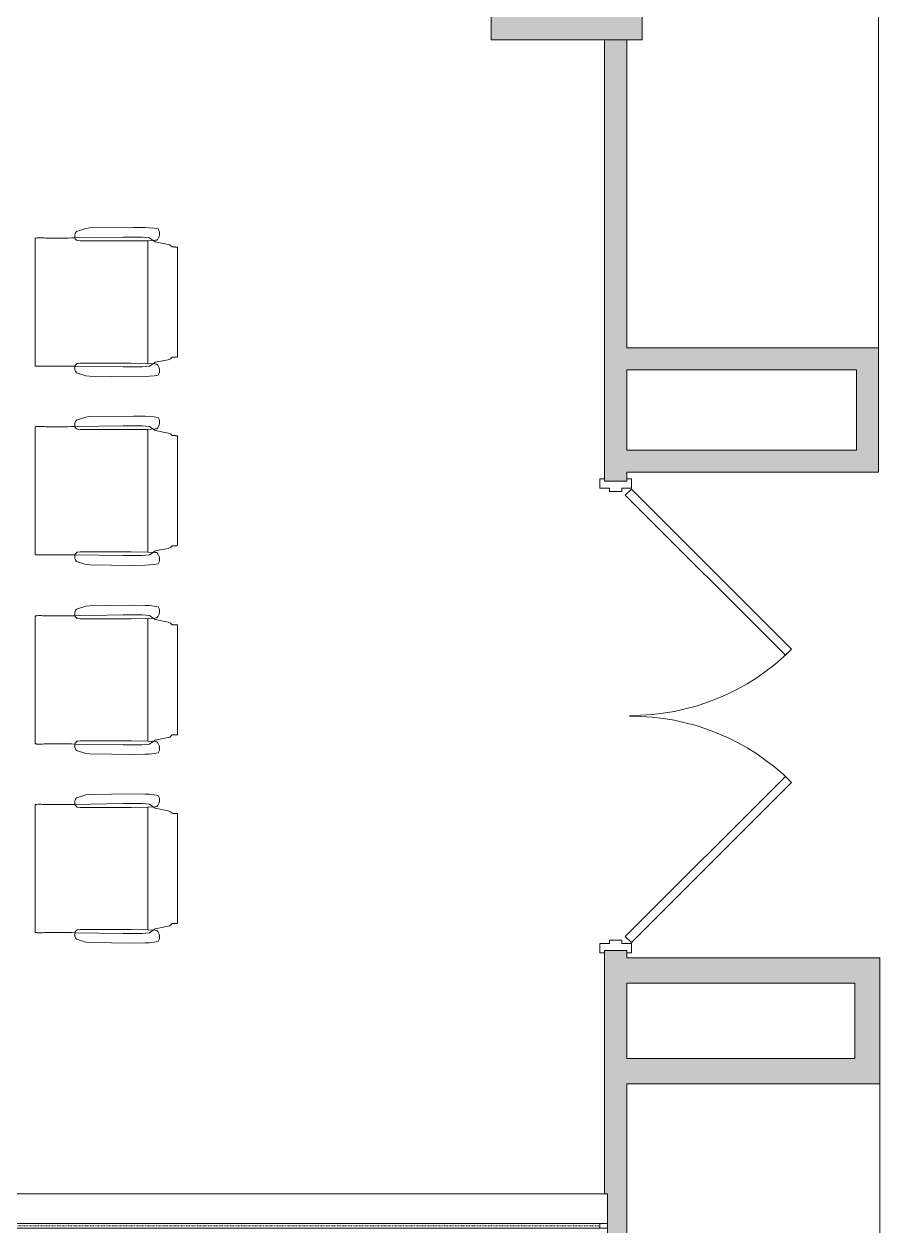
# Model space of a CAD drawing. Header units: inches. Extents: x 0 to 2535, y 0 to 2052.
# Drawn here: x 1354.8 to 1490.8, y 1544.9 to 1736 of the extents above; entities that cross this region are included whole.
import ezdxf

# ---------------------------------------------------------------- set-up
doc = ezdxf.new("R2010")
doc.units = ezdxf.units.IN
doc.header["$MEASUREMENT"] = 0
doc.linetypes.add('Dash', pattern=[0.25, 0.125, -0.125])
for name, color, linetype, lineweight in [('A-DETL', 90, 'Continuous', 9), ('A-DOOR', 31, 'Continuous', 13), ('A-WALL', 113, 'Continuous', 13), ('A-WALL-PATT', 111, 'Continuous', 13), ('B-CL', 7, 'Continuous', 9), ('I-FURN', 30, 'Continuous', 9), ('I-WALL', 2, 'Continuous', 13), ('Q-SPCQ', 91, 'Continuous', 9), ('Q-SPCQ-HDLN', 91, 'Continuous', 13), ('S-COLS', 52, 'Continuous', 13), ('Victor Bldg - 7th Floor_LINK_dwg', 8, 'Continuous', 9)]:
    doc.layers.add(name, color=color, linetype=linetype, lineweight=lineweight)

# ---------------------------------------------------------------- blocks, each defined once
blk = doc.blocks.new('Concrete-Rectangular-Column - 24_ x 24_-6972613-Level 07  POWER _ SIGNAL')
at = {"layer": 'S-COLS', "lineweight": 9}
blk.add_hatch(color=7, dxfattribs=at).paths.add_polyline_path([(12, -12), (12, 12), (-12, 12), (-12, -12)], flags=0)
at = {"layer": 'S-COLS', "color": 8, "lineweight": 20}
for p, q in [((12, 12), (-12, 12)), ((-12, 12), (-12, -12)), ((12, -12), (12, 12)), ((-12, -12), (12, -12))]:
    blk.add_line(p, q, dxfattribs=at)
blk = doc.blocks.new('Victor Bldg - 7th Floor_LINK_dwg-6972240-Level 07  POWER _ SIGNAL')
at = {"layer": 'B-CL', "flags": 128}
blk.add_lwpolyline([(1429, 1757.5), (1453, 1757.5), (1453, 1733.5), (1429, 1733.5)], close=True, dxfattribs=at)
blk = doc.blocks.new('W- Folding_Partition - Modernfold 942-7548642-Level 07  POWER _ SIGNAL')
at = {"layer": 'Q-SPCQ'}
for p, q in [((-50.75, 15.66), (-55, 15.66)), ((-55, 15.66), (-55, 1.12)), ((-50.75, 1.12), (-50.75, 15.66)), ((-46.25, 15.66), (-50.5, 15.66)), ((-50.5, 15.66), (-50.5, 1.12)), ((-46.25, 1.12), (-46.25, 15.66)), ((-41.67, 15.66), (-45.92, 15.66)), ((-45.92, 15.66), (-45.92, 1.12)), ((-41.67, 1.12), (-41.67, 15.66)), ((-37.17, 15.66), (-41.42, 15.66)), ((-41.42, 15.66), (-41.42, 1.12)), ((-37.17, 1.12), (-37.17, 15.66)), ((-32.58, 15.66), (-36.83, 15.66)), ((-36.83, 15.66), (-36.83, 1.12)), ((-32.58, 1.12), (-32.58, 15.66)), ((-28.08, 15.66), (-32.33, 15.66)), ((-32.33, 15.66), (-32.33, 1.12)), ((-28.08, 1.12), (-28.08, 15.66)), ((-23.5, 15.66), (-27.75, 15.66)), ((-27.75, 15.66), (-27.75, 1.12)), ((-23.5, 1.12), (-23.5, 15.66)), ((-19, 15.66), (-23.25, 15.66)), ((-23.25, 15.66), (-23.25, 1.12)), ((-19, 1.12), (-19, 15.66)), ((-332, -3.63), (-332, 1.12)), ((-332, 1.12), (-17.5, 1.12)), ((-17.5, 1.12), (-17.5, -3.63)), ((-17.5, -3.63), (-332, -3.63)), ((-332, -3.63), (-332, -4.38)), ((-330.75, -4.38), (-330.75, -3.63)), ((-55, -3.63), (-55, -4.38)), ((-50.75, -4.38), (-50.75, -3.63)), ((-50.5, -3.63), (-50.5, -4.38)), ((-46.25, -4.38), (-46.25, -3.63)), ((-45.92, -3.63), (-45.92, -4.38)), ((-41.67, -4.38), (-41.67, -3.63)), ((-41.42, -3.63), (-41.42, -4.38)), ((-37.17, -4.38), (-37.17, -3.63)), ((-36.83, -3.63), (-36.83, -4.38)), ((-32.58, -4.38), (-32.58, -3.63)), ((-32.33, -3.63), (-32.33, -4.38)), ((-28.08, -4.38), (-28.08, -3.63)), ((-27.75, -3.63), (-27.75, -4.38)), ((-23.5, -4.38), (-23.5, -3.63)), ((-23.25, -3.63), (-23.25, -4.38)), ((-19, -4.38), (-19, -3.63)), ((-18.75, -3.63), (-18.75, -4.38)), ((-17.5, -4.38), (-17.5, -3.63)), ((-332, -9.13), (-332, -4.38)), ((-332, -4.38), (-17.5, -4.38)), ((-17.5, -4.38), (-17.5, -9.13)), ((-332, -9.13), (-17.5, -9.13)), ((-55, -9.13), (-55, -23.66)), ((-50.75, -23.66), (-50.75, -9.13)), ((-50.5, -9.13), (-50.5, -23.66)), ((-46.25, -23.66), (-46.25, -9.13)), ((-45.92, -9.13), (-45.92, -23.66)), ((-41.67, -23.66), (-41.67, -9.13)), ((-41.42, -9.13), (-41.42, -23.66)), ((-37.17, -23.66), (-37.17, -9.13)), ((-36.83, -9.13), (-36.83, -23.66)), ((-32.58, -23.66), (-32.58, -9.13)), ((-32.33, -9.13), (-32.33, -23.66)), ((-28.08, -23.66), (-28.08, -9.13)), ((-27.75, -9.13), (-27.75, -23.66)), ((-23.5, -23.66), (-23.5, -9.13)), ((-23.25, -9.13), (-23.25, -23.66)), ((-19, -23.66), (-19, -9.13)), ((-55, -23.66), (-50.75, -23.66)), ((-50.5, -23.66), (-46.25, -23.66)), ((-45.92, -23.66), (-41.67, -23.66)), ((-41.42, -23.66), (-37.17, -23.66)), ((-36.83, -23.66), (-32.58, -23.66)), ((-32.33, -23.66), (-28.08, -23.66)), ((-27.75, -23.66), (-23.5, -23.66)), ((-23.25, -23.66), (-19, -23.66))]:
    blk.add_line(p, q, dxfattribs=at)
at = {"layer": 'Q-SPCQ-HDLN', "linetype": 'Dash', "lineweight": 9}
for p, q in [((-19, 1.12), (-330.75, 1.12)), ((-19, -4), (-330.75, -4)), ((-19, -9.13), (-330.75, -9.13))]:
    blk.add_line(p, q, dxfattribs=at)
blk = doc.blocks.new('F - CONF TABLE _6 SQUARE-16 CHAIRS_ - F - CONF TABLE _6 SQUARE-16 CHAIRS_-7552236-Level 07  POWER _ SIGNAL')
at = {"layer": 'I-FURN'}
for p, q in [((70.08, 26.27), (71.58, 26.76)), ((71.58, 26.76), (72.17, 26.82)), ((72.17, 26.82), (79.17, 26.92)), ((79.17, 26.92), (81.03, 26.87)), ((81.03, 26.87), (81.68, 26.84)), ((81.68, 26.84), (82.45, 26.77)), ((82.45, 26.77), (83.06, 26.66)), ((63.53, 4.86), (63.53, 25.2)), ((69.85, 25.24), (77.52, 25.35)), ((77.52, 25.35), (80.52, 25.35)), ((80.52, 25.35), (81.68, 25.24)), ((82.61, 24.86), (81.45, 24.79)), ((81.68, 25.24), (82.28, 24.84)), ((82.84, 24.88), (82.61, 24.86)), ((70.68, 24.75), (70.18, 24.81)), ((78.77, 24.75), (70.68, 24.75)), ((81.45, 24.79), (78.77, 24.75)), ((81.45, 5.27), (81.45, 24.79)), ((82.28, 24.84), (82.61, 24.61)), ((82.61, 24.61), (84.68, 24.21)), ((84.68, 24.21), (84.92, 24.13)), ((84.92, 24.13), (85.06, 24.06)), ((85.06, 24.06), (85.32, 23.8)), ((86.16, 23.75), (86.16, 6.32)), ((84.68, 5.86), (82.61, 5.46)), ((85.06, 6.01), (84.68, 5.86)), ((85.32, 6.26), (85.06, 6.01)), ((77.52, 4.72), (69.85, 4.83)), ((70.18, 5.26), (70.68, 5.32)), ((70.68, 5.32), (78.77, 5.32)), ((80.52, 4.72), (77.52, 4.72)), ((78.77, 5.32), (81.45, 5.27)), ((81.68, 4.82), (80.52, 4.72)), ((81.45, 5.27), (82.61, 5.21)), ((82.28, 5.23), (81.68, 4.82)), ((82.61, 5.46), (82.28, 5.23)), ((82.61, 5.21), (82.84, 5.19)), ((71.58, 3.31), (70.08, 3.8)), ((72.17, 3.25), (71.58, 3.31)), ((79.17, 3.15), (72.17, 3.25)), ((81.03, 3.2), (79.17, 3.15)), ((81.68, 3.23), (81.03, 3.2)), ((82.45, 3.3), (81.68, 3.23)), ((83.06, 3.41), (82.45, 3.3)), ((70.08, -3.73), (71.58, -3.24)), ((71.58, -3.24), (72.17, -3.18)), ((72.17, -3.18), (79.17, -3.08)), ((79.17, -3.08), (81.03, -3.13)), ((81.03, -3.13), (81.68, -3.16)), ((81.68, -3.16), (82.45, -3.23)), ((82.45, -3.23), (83.06, -3.34)), ((63.53, -25.14), (63.53, -4.8)), ((69.85, -4.76), (77.52, -4.65)), ((70.68, -5.25), (70.18, -5.19)), ((78.77, -5.25), (70.68, -5.25)), ((77.52, -4.65), (80.52, -4.65)), ((81.45, -5.21), (78.77, -5.25)), ((80.52, -4.65), (81.68, -4.76)), ((82.61, -5.14), (81.45, -5.21)), ((81.45, -24.73), (81.45, -5.21)), ((81.68, -4.76), (82.28, -5.16)), ((82.28, -5.16), (82.61, -5.39)), ((82.84, -5.12), (82.61, -5.14)), ((82.61, -5.39), (84.68, -5.79)), ((84.68, -5.79), (84.92, -5.87)), ((84.92, -5.87), (85.06, -5.94)), ((85.06, -5.94), (85.32, -6.2)), ((86.16, -6.25), (86.16, -23.68)), ((70.18, -24.74), (70.68, -24.68)), ((70.68, -24.68), (78.77, -24.68)), ((78.77, -24.68), (81.45, -24.73)), ((81.45, -24.73), (82.61, -24.79)), ((82.28, -24.77), (81.68, -25.18)), ((82.61, -24.54), (82.28, -24.77)), ((84.68, -24.14), (82.61, -24.54)), ((82.61, -24.79), (82.84, -24.81)), ((85.06, -23.99), (84.68, -24.14)), ((85.32, -23.74), (85.06, -23.99)), ((77.52, -25.28), (69.85, -25.17)), ((71.58, -26.69), (70.08, -26.2)), ((72.17, -26.75), (71.58, -26.69)), ((79.17, -26.85), (72.17, -26.75)), ((80.52, -25.28), (77.52, -25.28)), ((81.68, -25.18), (80.52, -25.28)), ((82.45, -26.7), (81.68, -26.77)), ((83.06, -26.59), (82.45, -26.7)), ((81.03, -26.8), (79.17, -26.85)), ((81.68, -26.77), (81.03, -26.8)), ((71.58, -33.31), (70.08, -33.8)), ((72.17, -33.25), (71.58, -33.31)), ((79.17, -33.15), (72.17, -33.25)), ((81.03, -33.2), (79.17, -33.15)), ((81.68, -33.23), (81.03, -33.2)), ((82.45, -33.3), (81.68, -33.23)), ((83.06, -33.41), (82.45, -33.3)), ((63.53, -34.86), (63.53, -55.2)), ((77.52, -34.72), (69.85, -34.83)), ((70.18, -35.26), (70.68, -35.32)), ((70.68, -35.32), (78.77, -35.32)), ((80.52, -34.72), (77.52, -34.72)), ((78.77, -35.32), (81.45, -35.27)), ((81.68, -34.82), (80.52, -34.72)), ((81.45, -35.27), (82.61, -35.21)), ((81.45, -35.27), (81.45, -54.79)), ((82.28, -35.23), (81.68, -34.82)), ((82.61, -35.46), (82.28, -35.23)), ((82.61, -35.21), (82.84, -35.19)), ((84.68, -35.86), (82.61, -35.46)), ((85.06, -36.01), (84.68, -35.86)), ((85.32, -36.26), (85.06, -36.01)), ((86.16, -53.75), (86.16, -36.32)), ((69.85, -55.24), (77.52, -55.35)), ((70.68, -54.75), (70.18, -54.81)), ((78.77, -54.75), (70.68, -54.75)), ((77.52, -55.35), (80.52, -55.35)), ((81.45, -54.79), (78.77, -54.75)), ((80.52, -55.35), (81.68, -55.24)), ((82.61, -54.86), (81.45, -54.79)), ((81.68, -55.24), (82.28, -54.84)), ((82.28, -54.84), (82.61, -54.61)), ((82.61, -54.61), (84.68, -54.21)), ((82.84, -54.88), (82.61, -54.86)), ((84.68, -54.21), (84.92, -54.13)), ((84.92, -54.13), (85.06, -54.06)), ((85.06, -54.06), (85.32, -53.8)), ((70.08, -56.27), (71.58, -56.76)), ((71.58, -56.76), (72.17, -56.82)), ((72.17, -56.82), (79.17, -56.92)), ((79.17, -56.92), (81.03, -56.87)), ((81.03, -56.87), (81.68, -56.84)), ((81.68, -56.84), (82.45, -56.77)), ((82.45, -56.77), (83.06, -56.66)), ((63.53, -64.86), (63.53, -85.2)), ((77.52, -64.72), (69.85, -64.83)), ((71.58, -63.31), (70.08, -63.8)), ((72.17, -63.25), (71.58, -63.31)), ((79.17, -63.15), (72.17, -63.25)), ((80.52, -64.72), (77.52, -64.72)), ((81.03, -63.2), (79.17, -63.15)), ((81.68, -64.82), (80.52, -64.72)), ((81.68, -63.23), (81.03, -63.2)), ((82.45, -63.3), (81.68, -63.23)), ((82.28, -65.23), (81.68, -64.82)), ((83.06, -63.41), (82.45, -63.3)), ((70.18, -65.26), (70.68, -65.32)), ((70.68, -65.32), (78.77, -65.32)), ((78.77, -65.32), (81.45, -65.27)), ((81.45, -65.27), (82.61, -65.21)), ((81.45, -65.27), (81.45, -84.79)), ((82.61, -65.46), (82.28, -65.23)), ((82.61, -65.21), (82.84, -65.19)), ((84.68, -65.86), (82.61, -65.46)), ((85.06, -66.01), (84.68, -65.86)), ((85.32, -66.26), (85.06, -66.01)), ((86.16, -83.75), (86.16, -66.32)), ((84.92, -84.13), (85.06, -84.06)), ((85.06, -84.06), (85.32, -83.8)), ((69.85, -85.24), (77.52, -85.35)), ((70.68, -84.75), (70.18, -84.81)), ((78.77, -84.75), (70.68, -84.75)), ((77.52, -85.35), (80.52, -85.35)), ((81.45, -84.79), (78.77, -84.75)), ((80.52, -85.35), (81.68, -85.24)), ((82.61, -84.86), (81.45, -84.79)), ((81.68, -85.24), (82.28, -84.84)), ((82.28, -84.84), (82.61, -84.61)), ((82.61, -84.61), (84.68, -84.21)), ((82.84, -84.88), (82.61, -84.86)), ((84.68, -84.21), (84.92, -84.13)), ((70.08, -86.27), (71.58, -86.76)), ((71.58, -86.76), (72.17, -86.82)), ((72.17, -86.82), (79.17, -86.92)), ((79.17, -86.92), (81.03, -86.87)), ((81.03, -86.87), (81.68, -86.84)), ((81.68, -86.84), (82.45, -86.77)), ((82.45, -86.77), (83.06, -86.66))]:
    blk.add_line(p, q, dxfattribs=at)
for centre, radius, start, end in [((70.93, 25.55), 1.12, 139.743, 196.0891), ((70.6, 25.47), 0.781, 196.8466, 237.6782), ((81.99, 25.89), 1.32, 310.065, 35.935), ((70.93, 4.52), 1.12, 163.9109, 220.257), ((70.6, 4.6), 0.781, 122.3218, 163.1534), ((81.99, 4.18), 1.32, 324.065, 49.935), ((70.93, -4.45), 1.12, 139.743, 196.0891), ((81.99, -4.11), 1.32, 310.065, 35.935), ((70.6, -4.53), 0.781, 196.8466, 237.6782), ((70.6, -25.4), 0.781, 122.3218, 163.1534), ((81.99, -25.82), 1.32, 324.065, 49.935), ((70.93, -25.48), 1.12, 163.9109, 220.257), ((70.93, -34.52), 1.12, 139.743, 196.0891), ((81.99, -34.18), 1.32, 310.065, 35.935), ((70.6, -34.6), 0.781, 196.8466, 237.6782), ((70.93, -55.55), 1.12, 163.9109, 220.257), ((70.6, -55.47), 0.781, 122.3218, 163.1534), ((81.99, -55.89), 1.32, 324.065, 49.935), ((70.93, -64.52), 1.12, 139.743, 196.0891), ((70.6, -64.6), 0.781, 196.8466, 237.6782), ((81.99, -64.18), 1.32, 310.065, 35.935), ((70.93, -85.55), 1.12, 163.9109, 220.257), ((70.6, -85.47), 0.781, 122.3218, 163.1534), ((81.99, -85.89), 1.32, 324.065, 49.935)]:
    blk.add_arc(centre, radius, start, end, dxfattribs=at)
for points, knots in [([(63.53, 25.2), (63.53, 25.21), (63.6, 25.23), (63.9, 25.25), (64.23, 25.25), (64.39, 25.25), (64.47, 25.25)], [-1, -1, -1, -1, -0.727273, -0.363636, -0.181818, 0, 0, 0, 0]), ([(85.32, 23.8), (85.37, 23.8), (85.51, 23.8), (85.69, 23.8), (85.84, 23.79), (85.94, 23.78), (86.03, 23.78), (86.09, 23.77), (86.14, 23.76), (86.16, 23.75), (86.16, 23.75)], [-1, -1, -1, -1, -0.888889, -0.666667, -0.555556, -0.444444, -0.333333, -0.222222, -0.111111, 0, 0, 0, 0]), ([(86.16, 6.32), (86.16, 6.32), (86.14, 6.31), (86.09, 6.3), (86, 6.29), (85.78, 6.27), (85.51, 6.27), (85.32, 6.26)], [-1, -1, -1, -1, -0.888889, -0.777778, -0.666667, -0.444444, 0, 0, 0, 0]), ([(64.47, 4.82), (64.35, 4.82), (64.14, 4.82), (63.91, 4.82), (63.77, 4.83), (63.69, 4.83), (63.62, 4.84), (63.56, 4.85), (63.53, 4.86), (63.53, 4.86), (63.53, 4.86)], [-1, -1, -1, -1, -0.727273, -0.545455, -0.454545, -0.363636, -0.272727, -0.181818, -0.090909, 0, 0, 0, 0]), ([(63.53, -4.8), (63.53, -4.79), (63.6, -4.77), (63.9, -4.75), (64.23, -4.75), (64.39, -4.75), (64.47, -4.75)], [-1, -1, -1, -1, -0.727273, -0.363636, -0.181818, 0, 0, 0, 0]), ([(85.32, -6.2), (85.37, -6.2), (85.51, -6.2), (85.69, -6.2), (85.84, -6.21), (85.94, -6.22), (86.03, -6.22), (86.09, -6.23), (86.14, -6.24), (86.16, -6.25), (86.16, -6.25)], [-1, -1, -1, -1, -0.888889, -0.666667, -0.555556, -0.444444, -0.333333, -0.222222, -0.111111, 0, 0, 0, 0]), ([(86.16, -23.68), (86.16, -23.68), (86.14, -23.69), (86.09, -23.7), (86, -23.71), (85.78, -23.73), (85.51, -23.73), (85.32, -23.74)], [-1, -1, -1, -1, -0.888889, -0.777778, -0.666667, -0.444444, 0, 0, 0, 0]), ([(64.47, -25.18), (64.35, -25.18), (64.14, -25.18), (63.91, -25.18), (63.77, -25.17), (63.69, -25.17), (63.62, -25.16), (63.56, -25.15), (63.53, -25.14), (63.53, -25.14), (63.53, -25.14)], [-1, -1, -1, -1, -0.727273, -0.545455, -0.454545, -0.363636, -0.272727, -0.181818, -0.090909, 0, 0, 0, 0]), ([(64.47, -34.82), (64.39, -34.82), (64.23, -34.82), (63.9, -34.82), (63.6, -34.84), (63.53, -34.86), (63.53, -34.86)], [0, 0, 0, 0, 0.181818, 0.363636, 0.727273, 1, 1, 1, 1]), ([(86.16, -36.32), (86.16, -36.32), (86.14, -36.31), (86.09, -36.3), (86.03, -36.29), (85.94, -36.29), (85.84, -36.28), (85.69, -36.27), (85.51, -36.27), (85.37, -36.26), (85.32, -36.26)], [0, 0, 0, 0, 0.111111, 0.222222, 0.333333, 0.444444, 0.555556, 0.666667, 0.888889, 1, 1, 1, 1]), ([(63.53, -55.2), (63.53, -55.21), (63.53, -55.21), (63.56, -55.22), (63.62, -55.23), (63.69, -55.23), (63.77, -55.24), (63.91, -55.25), (64.14, -55.25), (64.35, -55.25), (64.47, -55.25)], [0, 0, 0, 0, 0.090909, 0.181818, 0.272727, 0.363636, 0.454545, 0.545455, 0.727273, 1, 1, 1, 1]), ([(85.32, -53.8), (85.51, -53.8), (85.78, -53.79), (86, -53.78), (86.09, -53.77), (86.14, -53.76), (86.16, -53.75), (86.16, -53.75)], [0, 0, 0, 0, 0.444444, 0.666667, 0.777778, 0.888889, 1, 1, 1, 1]), ([(64.47, -64.82), (64.39, -64.82), (64.23, -64.82), (63.9, -64.82), (63.6, -64.84), (63.53, -64.86), (63.53, -64.86)], [0, 0, 0, 0, 0.181818, 0.363636, 0.727273, 1, 1, 1, 1]), ([(86.16, -66.32), (86.16, -66.32), (86.14, -66.31), (86.09, -66.3), (86.03, -66.29), (85.94, -66.29), (85.84, -66.28), (85.69, -66.27), (85.51, -66.27), (85.37, -66.26), (85.32, -66.26)], [0, 0, 0, 0, 0.111111, 0.222222, 0.333333, 0.444444, 0.555556, 0.666667, 0.888889, 1, 1, 1, 1]), ([(85.32, -83.8), (85.51, -83.8), (85.78, -83.79), (86, -83.78), (86.09, -83.77), (86.14, -83.76), (86.16, -83.75), (86.16, -83.75)], [0, 0, 0, 0, 0.444444, 0.666667, 0.777778, 0.888889, 1, 1, 1, 1]), ([(63.53, -85.2), (63.53, -85.21), (63.53, -85.21), (63.56, -85.22), (63.62, -85.23), (63.69, -85.23), (63.77, -85.24), (63.91, -85.25), (64.14, -85.25), (64.35, -85.25), (64.47, -85.25)], [0, 0, 0, 0, 0.090909, 0.181818, 0.272727, 0.363636, 0.454545, 0.545455, 0.727273, 1, 1, 1, 1])]:
    blk.add_open_spline(points, degree=3, knots=knots, dxfattribs=at)
for points in [[(64.47, 25.25), (64.63, 25.24), (64.96, 25.23), (65.28, 25.21), (65.44, 25.2)], [(65.44, 25.2), (66.18, 25.2), (67.66, 25.21), (69.12, 25.23), (69.85, 25.24)], [(65.44, 4.87), (65.28, 4.86), (64.96, 4.84), (64.63, 4.83), (64.47, 4.82)], [(69.85, 4.83), (69.12, 4.84), (67.66, 4.85), (66.18, 4.86), (65.44, 4.87)], [(64.47, -4.75), (64.63, -4.76), (64.96, -4.77), (65.28, -4.79), (65.44, -4.8)], [(65.44, -4.8), (66.18, -4.8), (67.66, -4.79), (69.12, -4.77), (69.85, -4.76)], [(65.44, -25.13), (65.28, -25.14), (64.96, -25.16), (64.63, -25.17), (64.47, -25.18)], [(69.85, -25.17), (69.12, -25.16), (67.66, -25.15), (66.18, -25.14), (65.44, -25.13)], [(65.44, -34.87), (65.28, -34.86), (64.96, -34.84), (64.63, -34.83), (64.47, -34.82)], [(69.85, -34.83), (69.12, -34.84), (67.66, -34.85), (66.18, -34.86), (65.44, -34.87)], [(64.47, -55.25), (64.63, -55.24), (64.96, -55.23), (65.28, -55.21), (65.44, -55.2)], [(65.44, -55.2), (66.18, -55.2), (67.66, -55.21), (69.12, -55.23), (69.85, -55.24)], [(65.44, -64.87), (65.28, -64.86), (64.96, -64.84), (64.63, -64.83), (64.47, -64.82)], [(69.85, -64.83), (69.12, -64.84), (67.66, -64.85), (66.18, -64.86), (65.44, -64.87)], [(64.47, -85.25), (64.63, -85.24), (64.96, -85.23), (65.28, -85.21), (65.44, -85.2)], [(65.44, -85.2), (66.18, -85.2), (67.66, -85.21), (69.12, -85.23), (69.85, -85.24)]]:
    blk.add_open_spline(points, degree=3, dxfattribs=at)
blk = doc.blocks.new('Door - Double - Solid-7504058-Level 07  POWER _ SIGNAL')
at = {"layer": 'A-DOOR'}
for p, q in [((-38.06, 2.59), (-12.61, 28.04)), ((-11.64, 27.07), (-37.09, 1.62)), ((-12.61, 28.04), (-11.64, 27.07)), ((8.6, 28.04), (7.63, 27.07)), ((7.63, 27.07), (33.08, 1.62)), ((34.05, 2.59), (8.6, 28.04)), ((-37.09, 1.62), (-38.06, 2.59)), ((33.08, 1.62), (34.05, 2.59))]:
    blk.add_line(p, q, dxfattribs=at)
at = {"layer": 'A-DOOR', "lineweight": 9}
for p, q in [((-39.69, 2.59), (-39.69, 1.84)), ((-38.19, 2.59), (-39.69, 2.59)), ((-38.19, 1.09), (-38.19, 2.59)), ((35.68, 2.59), (34.18, 2.59)), ((34.18, 2.59), (34.18, 1.09)), ((35.68, 1.84), (35.68, 2.59)), ((-37.69, 1.09), (-38.19, 1.09)), ((-37.69, -0.91), (-37.69, 1.09)), ((34.18, 1.09), (33.68, 1.09)), ((33.68, 1.09), (33.68, -0.91)), ((-39.69, -1.66), (-39.69, -2.41)), ((-38.19, -2.41), (-38.19, -0.91)), ((-38.19, -0.91), (-37.69, -0.91)), ((33.68, -0.91), (34.18, -0.91)), ((34.18, -0.91), (34.18, -2.41)), ((35.68, -2.41), (35.68, -1.66)), ((-39.69, -2.41), (-38.19, -2.41)), ((34.18, -2.41), (35.68, -2.41))]:
    blk.add_line(p, q, dxfattribs=at)
for centre, start, end in [((-38.06, 2.59), 359.5, 45), ((34.05, 2.59), 135, 180.5)]:
    blk.add_arc(centre, 36, start, end, dxfattribs=at)

msp = doc.modelspace()

# ---------------------------------------------------------------- hatches: boundary and pattern name
at = {"layer": 'A-WALL-PATT', "lineweight": 9}
h = msp.add_hatch(color=7, dxfattribs=at)
h.paths.add_polyline_path([(1447.03, 1397.5), (1450.53, 1397.5), (1450.53, 1398.56), (1447.03, 1398.56)], flags=0)
h.paths.add_polyline_path([(1450.31, 1473.19), (1450.53, 1473.19), (1450.53, 1588.69), (1447.03, 1588.69), (1447.03, 1550), (1447.5, 1550), (1447.5, 1539.75), (1447.03, 1539.75), (1447.03, 1473.19)], flags=0)
h.paths.add_polyline_path([(1447.03, 1663.31), (1450.53, 1663.31), (1450.53, 1733.5), (1447.03, 1733.5), (1447.03, 1731.88)], flags=0)
for points in [[(1487.03, 1681), (1487.03, 1684.5), (1450.53, 1684.5), (1450.53, 1681), (1476.73, 1681)], [(1490.53, 1668.25), (1490.53, 1684.5), (1487.03, 1684.5), (1487.03, 1668.25)], [(1476.73, 1664.75), (1490.53, 1664.75), (1490.53, 1668.25), (1450.53, 1668.25), (1450.53, 1664.75)], [(1486.78, 1583.5), (1490.78, 1583.5), (1490.78, 1587.5), (1450.53, 1587.5), (1450.53, 1583.5), (1476.73, 1583.5)], [(1490.78, 1567.5), (1490.78, 1583.5), (1486.78, 1583.5), (1486.78, 1567.5)], [(1476.73, 1567.5), (1486.78, 1567.5), (1486.78, 1571.5), (1450.53, 1571.5), (1450.53, 1567.5)]]:
    msp.add_hatch(color=7, dxfattribs=at).paths.add_polyline_path(points, flags=0)

# ---------------------------------------------------------------- linework, layer by layer
at = {"layer": 'A-DETL', "lineweight": 13}
for p, q in [((1490.53, 1742), (1490.53, 1680.25)), ((1490.78, 1568), (1490.78, 1497))]:
    msp.add_line(p, q, dxfattribs=at)
at = {"layer": 'A-WALL', "color": 8, "lineweight": 20}
for p, q in [((1490.78, 1587.5), (1450.53, 1587.5)), ((1490.78, 1567.5), (1490.78, 1587.5)), ((1450.53, 1583.5), (1486.78, 1583.5)), ((1486.78, 1583.5), (1486.78, 1571.5)), ((1486.78, 1571.5), (1450.53, 1571.5)), ((1450.53, 1567.5), (1490.78, 1567.5))]:
    msp.add_line(p, q, dxfattribs=at)
at = {"layer": 'I-WALL', "color": 8, "lineweight": 20}
for p, q in [((1447.03, 1733.5), (1447.03, 1663.31)), ((1450.53, 1684.5), (1450.53, 1733.5)), ((1490.53, 1684.5), (1450.53, 1684.5)), ((1490.53, 1664.75), (1490.53, 1684.5)), ((1450.53, 1668.25), (1450.53, 1681)), ((1450.53, 1681), (1487.03, 1681)), ((1487.03, 1681), (1487.03, 1668.25)), ((1487.03, 1668.25), (1450.53, 1668.25)), ((1450.53, 1663.31), (1450.53, 1664.75)), ((1450.53, 1664.75), (1490.53, 1664.75)), ((1447.03, 1663.31), (1450.53, 1663.31)), ((1447.03, 1588.69), (1447.03, 1550)), ((1450.53, 1588.69), (1447.03, 1588.69)), ((1450.53, 1587.5), (1450.53, 1588.69)), ((1450.53, 1571.5), (1450.53, 1583.5)), ((1450.53, 1494.5), (1450.53, 1567.5))]:
    msp.add_line(p, q, dxfattribs=at)

# ---------------------------------------------------------------- block references
at = {"layer": 'A-DOOR', "rotation": 269.9999999999998}
msp.add_blockref('Door - Double - Solid-7504058-Level 07  POWER _ SIGNAL', (1448.69, 1623.99), dxfattribs=at)
at = {"layer": 'I-FURN'}
msp.add_blockref('F - CONF TABLE _6 SQUARE-16 CHAIRS_ - F - CONF TABLE _6 SQUARE-16 CHAIRS_-7552236-Level 07  POWER _ SIGNAL', (1293, 1676.75), dxfattribs=at)
at = {"layer": 'Q-SPCQ', "rotation": 180}
msp.add_blockref('W- Folding_Partition - Modernfold 942-7548642-Level 07  POWER _ SIGNAL', (1115.5, 1540.88), dxfattribs=at)
at = {"layer": 'S-COLS', "lineweight": 9}
msp.add_blockref('Concrete-Rectangular-Column - 24_ x 24_-6972613-Level 07  POWER _ SIGNAL', (1441, 1745.5), dxfattribs=at)
at = {"layer": 'Victor Bldg - 7th Floor_LINK_dwg', "color": 7}
msp.add_blockref('Victor Bldg - 7th Floor_LINK_dwg-6972240-Level 07  POWER _ SIGNAL', (0, 0), dxfattribs=at)

doc.saveas('drawing.dxf')
